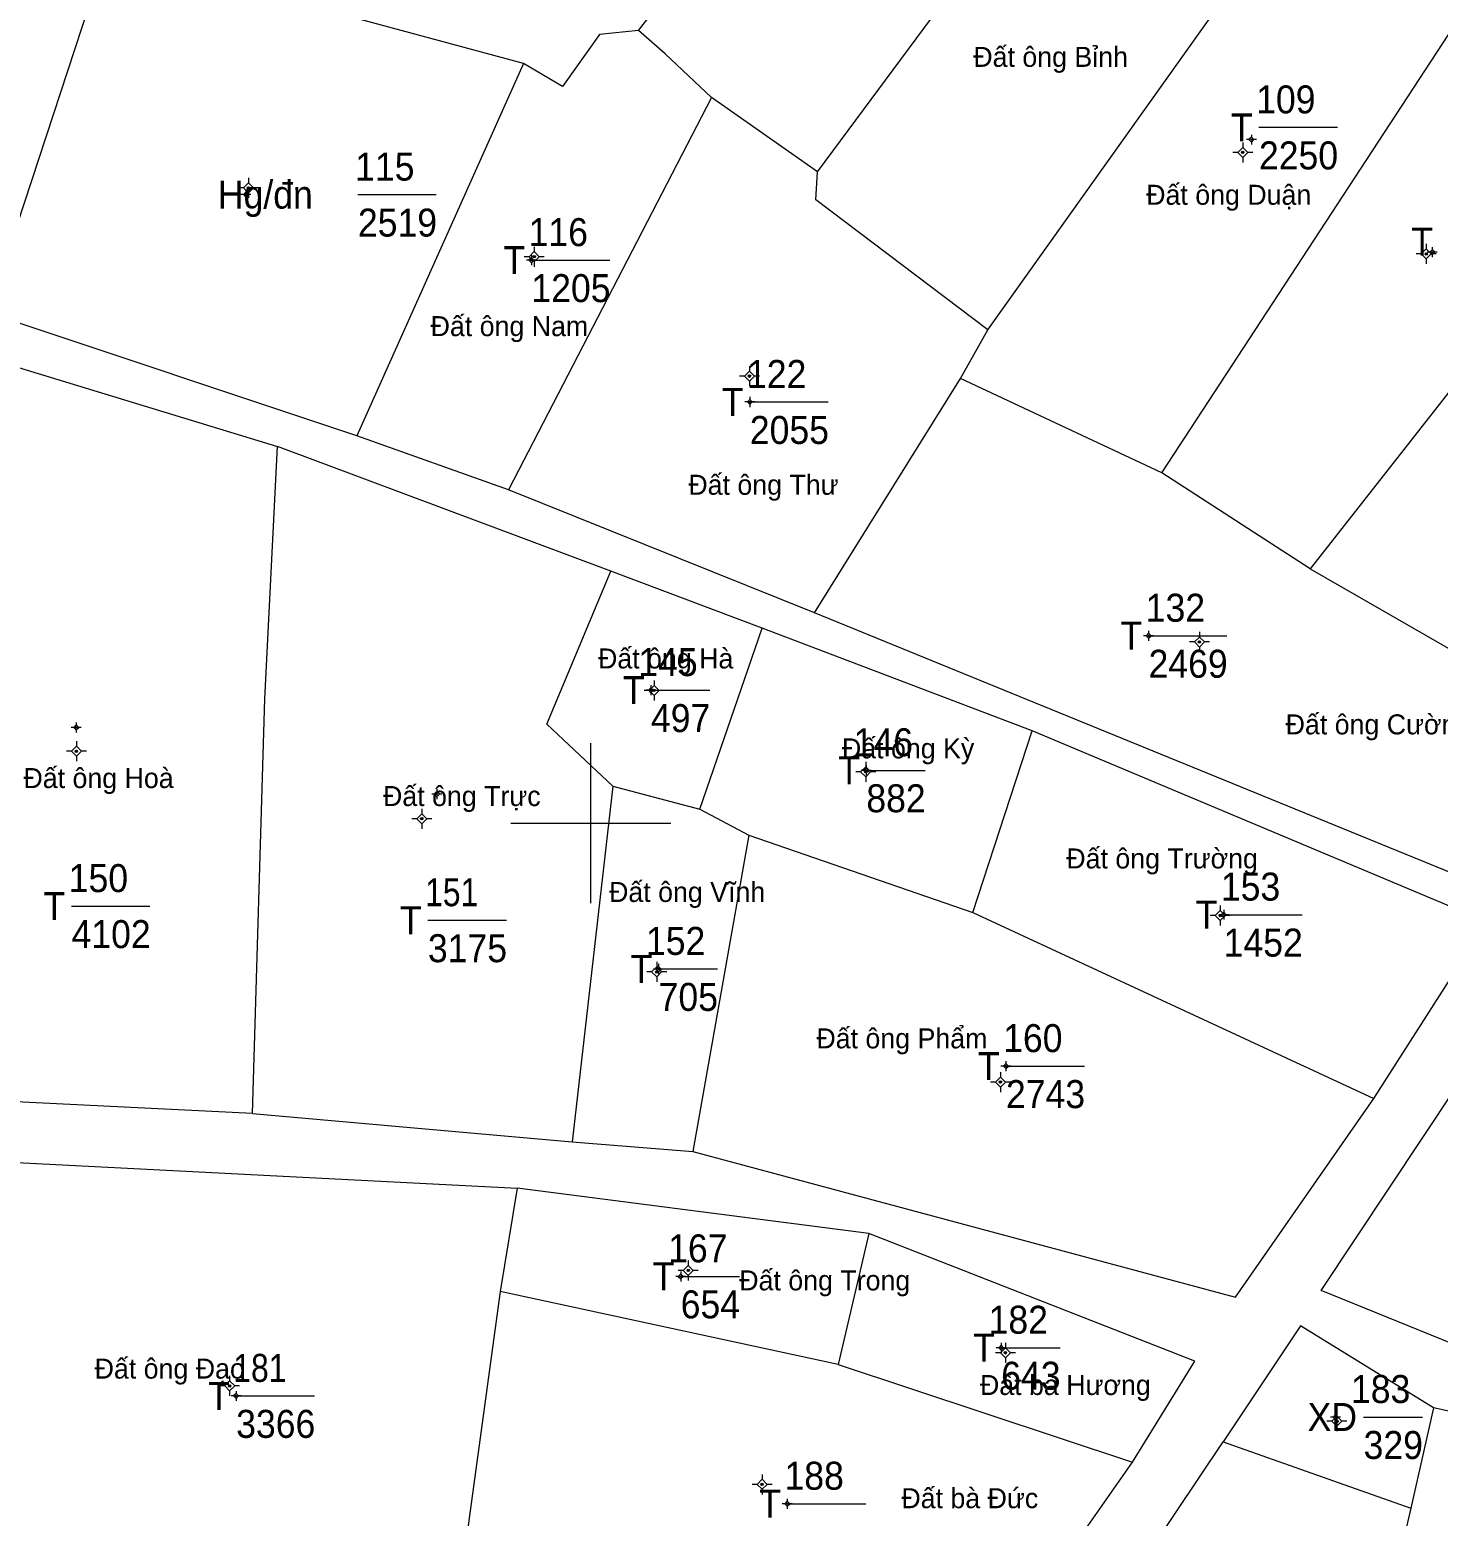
# Model space of a CAD drawing. Header units: metres. Extents: x 398630 to 399770, y 48498 to 49842.
# Drawn here: x 399129.9 to 399305.9, y 49313.4 to 49499.2 of the extents above; entities that cross this region are included whole.
import ezdxf
from ezdxf.enums import TextEntityAlignment as Align

# ---------------------------------------------------------------- set-up
doc = ezdxf.new("R2010")
doc.units = ezdxf.units.M
doc.header["$LTSCALE"] = 1.4
for name, color, linetype, lineweight in [('11', 7, 'Continuous', 13), ('15', 7, 'Continuous', 13), ('22', 7, 'Continuous', 13), ('51', 7, 'Continuous', 13), ('63', 7, 'Continuous', 13)]:
    doc.layers.add(name, color=color, linetype=linetype, lineweight=lineweight)
doc.layers.add('2', color=7, linetype='Continuous')

msp = doc.modelspace()

# ---------------------------------------------------------------- hatches: boundary and pattern name
at = {"layer": '11'}
for points in [[(399281.629, 49483.849, 1), (399281.329, 49483.849, 1)], [(399281.629, 49483.849, 1), (399281.329, 49483.849, 1)], [(399157.369, 49479.402, 1), (399157.069, 49479.402, 1)], [(399157.369, 49479.402, 1), (399157.069, 49479.402, 1)], [(399193.09, 49470.81, 1), (399192.79, 49470.81, 1)], [(399193.09, 49470.81, 1), (399192.79, 49470.81, 1)], [(399304.565, 49471.156, 1), (399304.265, 49471.156, 1)], [(399304.565, 49471.156, 1), (399304.265, 49471.156, 1)], [(399219.986, 49455.879, 1), (399219.686, 49455.879, 1)], [(399219.986, 49455.879, 1), (399219.686, 49455.879, 1)], [(399276.217, 49422.649, 1), (399275.917, 49422.649, 1)], [(399276.217, 49422.649, 1), (399275.917, 49422.649, 1)], [(399208.058, 49416.6, 1), (399207.758, 49416.6, 1)], [(399208.058, 49416.6, 1), (399207.758, 49416.6, 1)], [(399135.865, 49408.984, 1), (399135.565, 49408.984, 1)], [(399135.865, 49408.984, 1), (399135.565, 49408.984, 1)], [(399234.505, 49406.431, 1), (399234.205, 49406.431, 1)], [(399234.505, 49406.431, 1), (399234.205, 49406.431, 1)], [(399179.036, 49400.558, 1), (399178.736, 49400.558, 1)], [(399179.036, 49400.558, 1), (399178.736, 49400.558, 1)], [(399278.828, 49388.442, 1), (399278.528, 49388.442, 1)], [(399278.828, 49388.442, 1), (399278.528, 49388.442, 1)], [(399208.388, 49381.414, 1), (399208.088, 49381.414, 1)], [(399208.388, 49381.414, 1), (399208.088, 49381.414, 1)], [(399251.356, 49367.636, 1), (399251.056, 49367.636, 1)], [(399251.356, 49367.636, 1), (399251.056, 49367.636, 1)], [(399212.335, 49344.09, 1), (399212.035, 49344.09, 1)], [(399212.335, 49344.09, 1), (399212.035, 49344.09, 1)], [(399251.973, 49333.793, 1), (399251.673, 49333.793, 1)], [(399251.973, 49333.793, 1), (399251.673, 49333.793, 1)], [(399155.024, 49329.654, 1), (399154.724, 49329.654, 1)], [(399155.024, 49329.654, 1), (399154.724, 49329.654, 1)], [(399293.395, 49325.244, 1), (399293.095, 49325.244, 1)], [(399293.395, 49325.244, 1), (399293.095, 49325.244, 1)], [(399221.557, 49317.351, 1), (399221.257, 49317.351, 1)], [(399221.557, 49317.351, 1), (399221.257, 49317.351, 1)]]:
    msp.add_hatch(color=256, dxfattribs=at).paths.add_polyline_path(points)
at = {"layer": '51'}
for points in [[(399282.645, 49485.44, 1), (399282.495, 49485.44, 1)], [(399282.645, 49485.44, 1), (399282.495, 49485.44, 1)], [(399282.645, 49485.44, 1), (399282.495, 49485.44, 1)], [(399282.645, 49485.44, 1), (399282.495, 49485.44, 1)], [(399156.965, 49478.57, 1), (399156.815, 49478.57, 1)], [(399156.965, 49478.57, 1), (399156.815, 49478.57, 1)], [(399156.965, 49478.57, 1), (399156.815, 49478.57, 1)], [(399156.965, 49478.57, 1), (399156.815, 49478.57, 1)], [(399305.245, 49471.36, 1), (399305.095, 49471.36, 1)], [(399305.245, 49471.36, 1), (399305.095, 49471.36, 1)], [(399305.245, 49471.36, 1), (399305.095, 49471.36, 1)], [(399305.245, 49471.36, 1), (399305.095, 49471.36, 1)], [(399192.655, 49470.37, 1), (399192.505, 49470.37, 1)], [(399192.655, 49470.37, 1), (399192.505, 49470.37, 1)], [(399192.655, 49470.37, 1), (399192.505, 49470.37, 1)], [(399192.655, 49470.37, 1), (399192.505, 49470.37, 1)], [(399219.955, 49452.65, 1), (399219.805, 49452.65, 1)], [(399219.955, 49452.65, 1), (399219.805, 49452.65, 1)], [(399219.955, 49452.65, 1), (399219.805, 49452.65, 1)], [(399219.955, 49452.65, 1), (399219.805, 49452.65, 1)], [(399269.785, 49423.42, 1), (399269.635, 49423.42, 1)], [(399269.785, 49423.42, 1), (399269.635, 49423.42, 1)], [(399269.785, 49423.42, 1), (399269.635, 49423.42, 1)], [(399269.785, 49423.42, 1), (399269.635, 49423.42, 1)], [(399207.585, 49416.62, 1), (399207.435, 49416.62, 1)], [(399207.585, 49416.62, 1), (399207.435, 49416.62, 1)], [(399207.585, 49416.62, 1), (399207.435, 49416.62, 1)], [(399207.585, 49416.62, 1), (399207.435, 49416.62, 1)], [(399135.775, 49411.97, 1), (399135.625, 49411.97, 1)], [(399135.775, 49411.97, 1), (399135.625, 49411.97, 1)], [(399135.775, 49411.97, 1), (399135.625, 49411.97, 1)], [(399135.775, 49411.97, 1), (399135.625, 49411.97, 1)], [(399234.505, 49406.6, 1), (399234.355, 49406.6, 1)], [(399234.505, 49406.6, 1), (399234.355, 49406.6, 1)], [(399234.505, 49406.6, 1), (399234.355, 49406.6, 1)], [(399234.505, 49406.6, 1), (399234.355, 49406.6, 1)], [(399180.845, 49403.62, 1), (399180.695, 49403.62, 1)], [(399180.845, 49403.62, 1), (399180.695, 49403.62, 1)], [(399180.845, 49403.62, 1), (399180.695, 49403.62, 1)], [(399180.845, 49403.62, 1), (399180.695, 49403.62, 1)], [(399279.175, 49388.56, 1), (399279.025, 49388.56, 1)], [(399279.175, 49388.56, 1), (399279.025, 49388.56, 1)], [(399279.175, 49388.56, 1), (399279.025, 49388.56, 1)], [(399279.175, 49388.56, 1), (399279.025, 49388.56, 1)], [(399208.555, 49381.77, 1), (399208.405, 49381.77, 1)], [(399208.555, 49381.77, 1), (399208.405, 49381.77, 1)], [(399208.555, 49381.77, 1), (399208.405, 49381.77, 1)], [(399208.555, 49381.77, 1), (399208.405, 49381.77, 1)], [(399251.965, 49369.63, 1), (399251.815, 49369.63, 1)], [(399251.965, 49369.63, 1), (399251.815, 49369.63, 1)], [(399251.965, 49369.63, 1), (399251.815, 49369.63, 1)], [(399251.965, 49369.63, 1), (399251.815, 49369.63, 1)], [(399211.315, 49343.34, 1), (399211.165, 49343.34, 1)], [(399211.315, 49343.34, 1), (399211.165, 49343.34, 1)], [(399211.315, 49343.34, 1), (399211.165, 49343.34, 1)], [(399211.315, 49343.34, 1), (399211.165, 49343.34, 1)], [(399251.365, 49334.42, 1), (399251.215, 49334.42, 1)], [(399251.365, 49334.42, 1), (399251.215, 49334.42, 1)], [(399251.365, 49334.42, 1), (399251.215, 49334.42, 1)], [(399251.365, 49334.42, 1), (399251.215, 49334.42, 1)], [(399155.745, 49328.4, 1), (399155.595, 49328.4, 1)], [(399155.745, 49328.4, 1), (399155.595, 49328.4, 1)], [(399155.745, 49328.4, 1), (399155.595, 49328.4, 1)], [(399155.745, 49328.4, 1), (399155.595, 49328.4, 1)], [(399293.155, 49325.76, 1), (399293.005, 49325.76, 1)], [(399293.155, 49325.76, 1), (399293.005, 49325.76, 1)], [(399293.155, 49325.76, 1), (399293.005, 49325.76, 1)], [(399293.155, 49325.76, 1), (399293.005, 49325.76, 1)], [(399224.625, 49314.93, 1), (399224.475, 49314.93, 1)], [(399224.625, 49314.93, 1), (399224.475, 49314.93, 1)], [(399224.625, 49314.93, 1), (399224.475, 49314.93, 1)], [(399224.625, 49314.93, 1), (399224.475, 49314.93, 1)]]:
    msp.add_hatch(color=256, dxfattribs=at).paths.add_polyline_path(points)

# ---------------------------------------------------------------- linework, layer by layer
at = {"layer": '11'}
for p, q in [((399280.85, 49483.85), (399280.23, 49483.85)), ((399280.85, 49483.85), (399280.23, 49483.85)), ((399281.48, 49485.1), (399281.48, 49484.47)), ((399281.48, 49485.1), (399281.48, 49484.47)), ((399282.73, 49483.85), (399282.1, 49483.85)), ((399282.73, 49483.85), (399282.1, 49483.85)), ((399281.48, 49483.22), (399281.48, 49482.6)), ((399281.48, 49483.22), (399281.48, 49482.6)), ((399157.22, 49480.65), (399157.22, 49480.03)), ((399157.22, 49480.65), (399157.22, 49480.03)), ((399156.59, 49479.4), (399155.97, 49479.4)), ((399156.59, 49479.4), (399155.97, 49479.4)), ((399157.22, 49478.78), (399157.22, 49478.15)), ((399157.22, 49478.78), (399157.22, 49478.15)), ((399158.47, 49479.4), (399157.84, 49479.4)), ((399158.47, 49479.4), (399157.84, 49479.4)), ((399192.32, 49470.81), (399191.69, 49470.81)), ((399192.32, 49470.81), (399191.69, 49470.81)), ((399192.94, 49472.06), (399192.94, 49471.44)), ((399192.94, 49472.06), (399192.94, 49471.44)), ((399194.19, 49470.81), (399193.57, 49470.81)), ((399194.19, 49470.81), (399193.57, 49470.81)), ((399303.79, 49471.16), (399303.17, 49471.16)), ((399303.79, 49471.16), (399303.17, 49471.16)), ((399304.42, 49472.41), (399304.42, 49471.78)), ((399304.42, 49472.41), (399304.42, 49471.78)), ((399305.67, 49471.16), (399305.04, 49471.16)), ((399305.67, 49471.16), (399305.04, 49471.16)), ((399192.94, 49470.19), (399192.94, 49469.56)), ((399192.94, 49470.19), (399192.94, 49469.56)), ((399304.42, 49470.53), (399304.42, 49469.91)), ((399304.42, 49470.53), (399304.42, 49469.91)), ((399219.21, 49455.88), (399218.59, 49455.88)), ((399219.21, 49455.88), (399218.59, 49455.88)), ((399219.84, 49457.13), (399219.84, 49456.5)), ((399219.84, 49457.13), (399219.84, 49456.5)), ((399221.09, 49455.88), (399220.46, 49455.88)), ((399221.09, 49455.88), (399220.46, 49455.88)), ((399219.84, 49455.25), (399219.84, 49454.63)), ((399219.84, 49455.25), (399219.84, 49454.63)), ((399275.44, 49422.65), (399274.82, 49422.65)), ((399275.44, 49422.65), (399274.82, 49422.65)), ((399276.07, 49423.9), (399276.07, 49423.27)), ((399276.07, 49423.9), (399276.07, 49423.27)), ((399277.32, 49422.65), (399276.69, 49422.65)), ((399277.32, 49422.65), (399276.69, 49422.65)), ((399276.07, 49422.02), (399276.07, 49421.4)), ((399276.07, 49422.02), (399276.07, 49421.4)), ((399207.91, 49417.85), (399207.91, 49417.22)), ((399207.91, 49417.85), (399207.91, 49417.22)), ((399207.28, 49416.6), (399206.66, 49416.6)), ((399207.28, 49416.6), (399206.66, 49416.6)), ((399207.91, 49415.97), (399207.91, 49415.35)), ((399207.91, 49415.97), (399207.91, 49415.35)), ((399209.16, 49416.6), (399208.53, 49416.6)), ((399209.16, 49416.6), (399208.53, 49416.6)), ((399135.72, 49410.23), (399135.72, 49409.61)), ((399135.72, 49410.23), (399135.72, 49409.61)), ((399135.09, 49408.98), (399134.47, 49408.98)), ((399135.09, 49408.98), (399134.47, 49408.98)), ((399135.72, 49408.36), (399135.72, 49407.73)), ((399135.72, 49408.36), (399135.72, 49407.73)), ((399136.97, 49408.98), (399136.34, 49408.98)), ((399136.97, 49408.98), (399136.34, 49408.98)), ((399234.36, 49407.68), (399234.36, 49407.06)), ((399234.36, 49407.68), (399234.36, 49407.06)), ((399233.73, 49406.43), (399233.11, 49406.43)), ((399233.73, 49406.43), (399233.11, 49406.43)), ((399234.36, 49405.81), (399234.36, 49405.18)), ((399234.36, 49405.81), (399234.36, 49405.18)), ((399235.61, 49406.43), (399234.98, 49406.43)), ((399235.61, 49406.43), (399234.98, 49406.43)), ((399178.26, 49400.56), (399177.64, 49400.56)), ((399178.26, 49400.56), (399177.64, 49400.56)), ((399178.89, 49401.81), (399178.89, 49401.18)), ((399178.89, 49401.81), (399178.89, 49401.18)), ((399180.14, 49400.56), (399179.51, 49400.56)), ((399180.14, 49400.56), (399179.51, 49400.56)), ((399178.89, 49399.93), (399178.89, 49399.31)), ((399178.89, 49399.93), (399178.89, 49399.31)), ((399278.68, 49389.69), (399278.68, 49389.07)), ((399278.68, 49389.69), (399278.68, 49389.07)), ((399278.05, 49388.44), (399277.43, 49388.44)), ((399278.05, 49388.44), (399277.43, 49388.44)), ((399278.68, 49387.82), (399278.68, 49387.19)), ((399278.68, 49387.82), (399278.68, 49387.19)), ((399279.93, 49388.44), (399279.3, 49388.44)), ((399279.93, 49388.44), (399279.3, 49388.44)), ((399207.61, 49381.41), (399206.99, 49381.41)), ((399207.61, 49381.41), (399206.99, 49381.41)), ((399208.24, 49382.66), (399208.24, 49382.04)), ((399208.24, 49382.66), (399208.24, 49382.04)), ((399209.49, 49381.41), (399208.86, 49381.41)), ((399209.49, 49381.41), (399208.86, 49381.41)), ((399208.24, 49380.79), (399208.24, 49380.16)), ((399208.24, 49380.79), (399208.24, 49380.16)), ((399251.21, 49368.89), (399251.21, 49368.26)), ((399251.21, 49368.89), (399251.21, 49368.26)), ((399250.58, 49367.64), (399249.96, 49367.64)), ((399250.58, 49367.64), (399249.96, 49367.64)), ((399251.21, 49367.01), (399251.21, 49366.39)), ((399251.21, 49367.01), (399251.21, 49366.39)), ((399252.46, 49367.64), (399251.83, 49367.64)), ((399252.46, 49367.64), (399251.83, 49367.64)), ((399212.18, 49345.34), (399212.18, 49344.71)), ((399212.18, 49345.34), (399212.18, 49344.71)), ((399211.56, 49344.09), (399210.93, 49344.09)), ((399211.56, 49344.09), (399210.93, 49344.09)), ((399212.18, 49343.46), (399212.18, 49342.84)), ((399212.18, 49343.46), (399212.18, 49342.84)), ((399213.43, 49344.09), (399212.81, 49344.09)), ((399213.43, 49344.09), (399212.81, 49344.09)), ((399251.82, 49335.04), (399251.82, 49334.42)), ((399251.82, 49335.04), (399251.82, 49334.42)), ((399251.2, 49333.79), (399250.57, 49333.79)), ((399251.2, 49333.79), (399250.57, 49333.79)), ((399251.82, 49333.17), (399251.82, 49332.54)), ((399251.82, 49333.17), (399251.82, 49332.54)), ((399253.07, 49333.79), (399252.45, 49333.79)), ((399253.07, 49333.79), (399252.45, 49333.79)), ((399154.25, 49329.65), (399153.62, 49329.65)), ((399154.25, 49329.65), (399153.62, 49329.65)), ((399154.87, 49330.9), (399154.87, 49330.28)), ((399154.87, 49330.9), (399154.87, 49330.28)), ((399156.12, 49329.65), (399155.5, 49329.65)), ((399156.12, 49329.65), (399155.5, 49329.65)), ((399154.87, 49329.03), (399154.87, 49328.4)), ((399154.87, 49329.03), (399154.87, 49328.4)), ((399293.25, 49326.49), (399293.25, 49325.87)), ((399293.25, 49326.49), (399293.25, 49325.87)), ((399292.62, 49325.24), (399292, 49325.24)), ((399292.62, 49325.24), (399292, 49325.24)), ((399293.25, 49324.62), (399293.25, 49323.99)), ((399293.25, 49324.62), (399293.25, 49323.99)), ((399294.5, 49325.24), (399293.87, 49325.24)), ((399294.5, 49325.24), (399293.87, 49325.24)), ((399221.41, 49318.6), (399221.41, 49317.98)), ((399221.41, 49318.6), (399221.41, 49317.98)), ((399220.78, 49317.35), (399220.16, 49317.35)), ((399220.78, 49317.35), (399220.16, 49317.35)), ((399221.41, 49316.73), (399221.41, 49316.1)), ((399221.41, 49316.73), (399221.41, 49316.1)), ((399222.66, 49317.35), (399222.03, 49317.35)), ((399222.66, 49317.35), (399222.03, 49317.35))]:
    msp.add_line(p, q, dxfattribs=at)
for points in [[(399281.48, 49484.47), (399280.85, 49483.85), (399281.48, 49483.22), (399282.1, 49483.85)], [(399281.48, 49484.47), (399280.85, 49483.85), (399281.48, 49483.22), (399282.1, 49483.85)], [(399157.22, 49480.03), (399156.59, 49479.4), (399157.22, 49478.78), (399157.84, 49479.4)], [(399157.22, 49480.03), (399156.59, 49479.4), (399157.22, 49478.78), (399157.84, 49479.4)], [(399192.94, 49471.44), (399192.32, 49470.81), (399192.94, 49470.19), (399193.57, 49470.81)], [(399192.94, 49471.44), (399192.32, 49470.81), (399192.94, 49470.19), (399193.57, 49470.81)], [(399304.42, 49471.78), (399303.79, 49471.16), (399304.42, 49470.53), (399305.04, 49471.16)], [(399304.42, 49471.78), (399303.79, 49471.16), (399304.42, 49470.53), (399305.04, 49471.16)], [(399219.84, 49456.5), (399219.21, 49455.88), (399219.84, 49455.25), (399220.46, 49455.88)], [(399219.84, 49456.5), (399219.21, 49455.88), (399219.84, 49455.25), (399220.46, 49455.88)], [(399276.07, 49423.27), (399275.44, 49422.65), (399276.07, 49422.02), (399276.69, 49422.65)], [(399276.07, 49423.27), (399275.44, 49422.65), (399276.07, 49422.02), (399276.69, 49422.65)], [(399207.91, 49417.22), (399207.28, 49416.6), (399207.91, 49415.97), (399208.53, 49416.6)], [(399207.91, 49417.22), (399207.28, 49416.6), (399207.91, 49415.97), (399208.53, 49416.6)], [(399135.72, 49409.61), (399135.09, 49408.98), (399135.72, 49408.36), (399136.34, 49408.98)], [(399135.72, 49409.61), (399135.09, 49408.98), (399135.72, 49408.36), (399136.34, 49408.98)], [(399234.36, 49407.06), (399233.73, 49406.43), (399234.36, 49405.81), (399234.98, 49406.43)], [(399234.36, 49407.06), (399233.73, 49406.43), (399234.36, 49405.81), (399234.98, 49406.43)], [(399178.89, 49401.18), (399178.26, 49400.56), (399178.89, 49399.93), (399179.51, 49400.56)], [(399178.89, 49401.18), (399178.26, 49400.56), (399178.89, 49399.93), (399179.51, 49400.56)], [(399278.68, 49389.07), (399278.05, 49388.44), (399278.68, 49387.82), (399279.3, 49388.44)], [(399278.68, 49389.07), (399278.05, 49388.44), (399278.68, 49387.82), (399279.3, 49388.44)], [(399208.24, 49382.04), (399207.61, 49381.41), (399208.24, 49380.79), (399208.86, 49381.41)], [(399208.24, 49382.04), (399207.61, 49381.41), (399208.24, 49380.79), (399208.86, 49381.41)], [(399251.21, 49368.26), (399250.58, 49367.64), (399251.21, 49367.01), (399251.83, 49367.64)], [(399251.21, 49368.26), (399250.58, 49367.64), (399251.21, 49367.01), (399251.83, 49367.64)], [(399212.18, 49344.71), (399211.56, 49344.09), (399212.18, 49343.46), (399212.81, 49344.09)], [(399212.18, 49344.71), (399211.56, 49344.09), (399212.18, 49343.46), (399212.81, 49344.09)], [(399251.82, 49334.42), (399251.2, 49333.79), (399251.82, 49333.17), (399252.45, 49333.79)], [(399251.82, 49334.42), (399251.2, 49333.79), (399251.82, 49333.17), (399252.45, 49333.79)], [(399154.87, 49330.28), (399154.25, 49329.65), (399154.87, 49329.03), (399155.5, 49329.65)], [(399154.87, 49330.28), (399154.25, 49329.65), (399154.87, 49329.03), (399155.5, 49329.65)], [(399293.25, 49325.87), (399292.62, 49325.24), (399293.25, 49324.62), (399293.87, 49325.24)], [(399293.25, 49325.87), (399292.62, 49325.24), (399293.25, 49324.62), (399293.87, 49325.24)], [(399221.41, 49317.98), (399220.78, 49317.35), (399221.41, 49316.73), (399222.03, 49317.35)], [(399221.41, 49317.98), (399220.78, 49317.35), (399221.41, 49316.73), (399222.03, 49317.35)]]:
    msp.add_lwpolyline(points, close=True, dxfattribs=at)
for centre in [(399281.479, 49483.849), (399281.479, 49483.849), (399157.219, 49479.402), (399157.219, 49479.402), (399192.94, 49470.81), (399192.94, 49470.81), (399304.415, 49471.156), (399304.415, 49471.156), (399219.836, 49455.879), (399219.836, 49455.879), (399276.067, 49422.649), (399276.067, 49422.649), (399207.908, 49416.6), (399207.908, 49416.6), (399135.715, 49408.984), (399135.715, 49408.984), (399234.355, 49406.431), (399234.355, 49406.431), (399178.886, 49400.558), (399178.886, 49400.558), (399278.678, 49388.442), (399278.678, 49388.442), (399208.238, 49381.414), (399208.238, 49381.414), (399251.206, 49367.636), (399251.206, 49367.636), (399212.185, 49344.09), (399212.185, 49344.09), (399251.823, 49333.793), (399251.823, 49333.793), (399154.874, 49329.654), (399154.874, 49329.654), (399293.245, 49325.244), (399293.245, 49325.244), (399221.407, 49317.351), (399221.407, 49317.351)]:
    msp.add_circle(centre, 0.15, dxfattribs=at)
at = {"layer": '15'}
for p, q in [((399283.51, 49486.98), (399293.31, 49486.98)), ((399170.9, 49478.58), (399180.7, 49478.58)), ((399192.58, 49470.38), (399202.38, 49470.38)), ((399219.88, 49452.65), (399229.68, 49452.65)), ((399269.71, 49423.43), (399279.51, 49423.43)), ((399207.52, 49416.63), (399214.87, 49416.63)), ((399234.44, 49406.6), (399241.78, 49406.6)), ((399135.11, 49389.63), (399144.91, 49389.63)), ((399179.65, 49387.87), (399189.45, 49387.87)), ((399279.1, 49388.56), (399288.9, 49388.56)), ((399208.48, 49381.78), (399215.83, 49381.78)), ((399251.89, 49369.64), (399261.69, 49369.64)), ((399211.24, 49343.35), (399218.59, 49343.35)), ((399251.3, 49334.42), (399258.65, 49334.42)), ((399155.68, 49328.4), (399165.48, 49328.4)), ((399296.59, 49325.76), (399303.94, 49325.76)), ((399224.56, 49314.93), (399234.36, 49314.93))]:
    msp.add_line(p, q, dxfattribs=at)
at = {"layer": '22'}
for p, q in [((399205.96, 49499.08), (399254.63, 49562.28)), ((399228.34, 49481.41), (399275.31, 49544.78)), ((399191.6, 49494.94), (399170.76, 49448.43)), ((399215.08, 49490.72), (399189.74, 49441.68)), ((399228.34, 49481.41), (399215.08, 49490.72)), ((399227.98, 49426.3), (399246.19, 49455.6)), ((399289.92, 49431.79), (399327.2, 49410.3)), ((399202.76, 49404.62), (399197.69, 49360.18)), ((399247.75, 49388.85), (399297.88, 49365.57)), ((399157.73, 49363.7), (399197.69, 49360.18)), ((399197.69, 49360.18), (399212.76, 49358.94)), ((399124.72, 49357.75), (399190.81, 49354.37)), ((399234.75, 49348.72), (399190.81, 49354.37)), ((399230.94, 49332.33), (399188.67, 49341.44)), ((399305.33, 49326.93), (399302.49, 49314.37)), ((399243.76, 49270.16), (399279.03, 49322.66)), ((399251.23, 49296.58), (399267.69, 49320.13))]:
    msp.add_line(p, q, dxfattribs=at)
for points in [[(399271.36, 49443.79), (399246.19, 49455.6), (399249.62, 49461.66), (399296.18, 49527.1)], [(399191.6, 49494.94), (399171.06, 49500.48), (399151.92, 49508.72), (399131.54, 49516.49)], [(399049.71, 49484.62), (399078.85, 49477.82), (399097.5, 49511.2), (399137.32, 49502.23), (399124.66, 49463.81)], [(399337.35, 49492.25), (399289.92, 49431.79), (399271.36, 49443.79), (399315.27, 49510.94)], [(399205.96, 49499.08), (399201.1, 49498.57), (399196.48, 49492.08), (399191.6, 49494.94)], [(399215.08, 49490.72), (399209.31, 49496.17), (399205.96, 49499.08)], [(399249.62, 49461.66), (399228.14, 49477.92), (399228.34, 49481.41)], [(399227.98, 49426.3), (399189.74, 49441.68), (399170.76, 49448.43), (399124.66, 49463.81), (399078.85, 49477.82)], [(399157.73, 49363.7), (399111.22, 49366.02), (399112.21, 49411.61), (399117.67, 49460.25), (399160.84, 49447.07)], [(399157.73, 49363.7), (399159.26, 49415.56), (399160.84, 49447.07)], [(399255.18, 49411.56), (399221.41, 49424.36), (399202.52, 49431.49), (399160.84, 49447.07)], [(399202.76, 49404.62), (399194.49, 49412.37), (399202.52, 49431.49)], [(399327.2, 49410.3), (399313.75, 49391.26), (399227.98, 49426.3)], [(399202.76, 49404.62), (399213.65, 49401.77), (399221.41, 49424.36)], [(399219.77, 49398.51), (399247.75, 49388.85), (399255.18, 49411.56)], [(399297.88, 49365.57), (399311.99, 49387.66), (399255.18, 49411.56)], [(399213.65, 49401.77), (399219.77, 49398.51), (399212.76, 49358.94)], [(399315.92, 49331.6), (399291.28, 49341.57), (399325.1, 49392.52)], [(399212.76, 49358.94), (399280.59, 49340.76), (399297.88, 49365.57)], [(399190.81, 49354.37), (399188.67, 49341.44), (399183.77, 49305.5)], [(399234.75, 49348.72), (399230.94, 49332.33), (399267.69, 49320.13)], [(399267.69, 49320.13), (399275.49, 49332.73), (399234.75, 49348.72)], [(399305.33, 49326.93), (399288.72, 49337.16), (399279.03, 49322.66)], [(399365, 49314.44), (399333.2, 49320.77), (399305.33, 49326.93)], [(399279.03, 49322.66), (399302.49, 49314.37), (399292.31, 49270.8)]]:
    msp.add_lwpolyline(points, dxfattribs=at)
at = {"layer": '51'}
for p, q in [((399282.26, 49485.44), (399281.94, 49485.44)), ((399282.26, 49485.44), (399281.94, 49485.44)), ((399282.26, 49485.44), (399281.94, 49485.44)), ((399282.26, 49485.44), (399281.94, 49485.44)), ((399282.57, 49486.06), (399282.57, 49485.75)), ((399282.57, 49486.06), (399282.57, 49485.75)), ((399282.57, 49486.06), (399282.57, 49485.75)), ((399282.57, 49486.06), (399282.57, 49485.75)), ((399283.2, 49485.44), (399282.88, 49485.44)), ((399283.2, 49485.44), (399282.88, 49485.44)), ((399283.2, 49485.44), (399282.88, 49485.44)), ((399283.2, 49485.44), (399282.88, 49485.44)), ((399282.57, 49485.13), (399282.57, 49484.82)), ((399282.57, 49485.13), (399282.57, 49484.82)), ((399282.57, 49485.13), (399282.57, 49484.82)), ((399282.57, 49485.13), (399282.57, 49484.82)), ((399156.58, 49478.57), (399156.26, 49478.57)), ((399156.58, 49478.57), (399156.26, 49478.57)), ((399156.58, 49478.57), (399156.26, 49478.57)), ((399156.58, 49478.57), (399156.26, 49478.57)), ((399156.89, 49479.2), (399156.89, 49478.88)), ((399156.89, 49479.2), (399156.89, 49478.88)), ((399156.89, 49479.2), (399156.89, 49478.88)), ((399156.89, 49479.2), (399156.89, 49478.88)), ((399156.89, 49478.26), (399156.89, 49477.94)), ((399156.89, 49478.26), (399156.89, 49477.94)), ((399156.89, 49478.26), (399156.89, 49477.94)), ((399156.89, 49478.26), (399156.89, 49477.94)), ((399157.52, 49478.57), (399157.2, 49478.57)), ((399157.52, 49478.57), (399157.2, 49478.57)), ((399157.52, 49478.57), (399157.2, 49478.57)), ((399157.52, 49478.57), (399157.2, 49478.57)), ((399192.58, 49471), (399192.58, 49470.68)), ((399192.58, 49471), (399192.58, 49470.68)), ((399192.58, 49471), (399192.58, 49470.68)), ((399192.58, 49471), (399192.58, 49470.68)), ((399304.86, 49471.36), (399304.54, 49471.36)), ((399304.86, 49471.36), (399304.54, 49471.36)), ((399304.86, 49471.36), (399304.54, 49471.36)), ((399304.86, 49471.36), (399304.54, 49471.36)), ((399305.17, 49471.98), (399305.17, 49471.67)), ((399305.17, 49471.98), (399305.17, 49471.67)), ((399305.17, 49471.98), (399305.17, 49471.67)), ((399305.17, 49471.98), (399305.17, 49471.67)), ((399305.17, 49471.05), (399305.17, 49470.74)), ((399305.17, 49471.05), (399305.17, 49470.74)), ((399305.17, 49471.05), (399305.17, 49470.74)), ((399305.17, 49471.05), (399305.17, 49470.74)), ((399305.8, 49471.36), (399305.48, 49471.36)), ((399305.8, 49471.36), (399305.48, 49471.36)), ((399305.8, 49471.36), (399305.48, 49471.36)), ((399305.8, 49471.36), (399305.48, 49471.36)), ((399192.27, 49470.37), (399191.96, 49470.37)), ((399192.27, 49470.37), (399191.96, 49470.37)), ((399192.27, 49470.37), (399191.96, 49470.37)), ((399192.27, 49470.37), (399191.96, 49470.37)), ((399192.58, 49470.06), (399192.58, 49469.74)), ((399192.58, 49470.06), (399192.58, 49469.74)), ((399192.58, 49470.06), (399192.58, 49469.74)), ((399192.58, 49470.06), (399192.58, 49469.74)), ((399193.2, 49470.37), (399192.89, 49470.37)), ((399193.2, 49470.37), (399192.89, 49470.37)), ((399193.2, 49470.37), (399192.89, 49470.37)), ((399193.2, 49470.37), (399192.89, 49470.37)), ((399219.57, 49452.65), (399219.26, 49452.65)), ((399219.57, 49452.65), (399219.26, 49452.65)), ((399219.57, 49452.65), (399219.26, 49452.65)), ((399219.57, 49452.65), (399219.26, 49452.65)), ((399219.88, 49453.28), (399219.88, 49452.96)), ((399219.88, 49453.28), (399219.88, 49452.96)), ((399219.88, 49453.28), (399219.88, 49452.96)), ((399219.88, 49453.28), (399219.88, 49452.96)), ((399219.88, 49452.34), (399219.88, 49452.02)), ((399219.88, 49452.34), (399219.88, 49452.02)), ((399219.88, 49452.34), (399219.88, 49452.02)), ((399219.88, 49452.34), (399219.88, 49452.02)), ((399220.5, 49452.65), (399220.19, 49452.65)), ((399220.5, 49452.65), (399220.19, 49452.65)), ((399220.5, 49452.65), (399220.19, 49452.65)), ((399220.5, 49452.65), (399220.19, 49452.65)), ((399269.4, 49423.42), (399269.08, 49423.42)), ((399269.4, 49423.42), (399269.08, 49423.42)), ((399269.4, 49423.42), (399269.08, 49423.42)), ((399269.4, 49423.42), (399269.08, 49423.42)), ((399269.71, 49424.04), (399269.71, 49423.73)), ((399269.71, 49424.04), (399269.71, 49423.73)), ((399269.71, 49424.04), (399269.71, 49423.73)), ((399269.71, 49424.04), (399269.71, 49423.73)), ((399269.71, 49423.11), (399269.71, 49422.8)), ((399269.71, 49423.11), (399269.71, 49422.8)), ((399269.71, 49423.11), (399269.71, 49422.8)), ((399269.71, 49423.11), (399269.71, 49422.8)), ((399270.34, 49423.42), (399270.02, 49423.42)), ((399270.34, 49423.42), (399270.02, 49423.42)), ((399270.34, 49423.42), (399270.02, 49423.42)), ((399270.34, 49423.42), (399270.02, 49423.42)), ((399207.51, 49417.24), (399207.51, 49416.93)), ((399207.51, 49417.24), (399207.51, 49416.93)), ((399207.51, 49417.24), (399207.51, 49416.93)), ((399207.51, 49417.24), (399207.51, 49416.93)), ((399207.2, 49416.62), (399206.88, 49416.62)), ((399207.2, 49416.62), (399206.88, 49416.62)), ((399207.2, 49416.62), (399206.88, 49416.62)), ((399207.2, 49416.62), (399206.88, 49416.62)), ((399207.51, 49416.31), (399207.51, 49416)), ((399207.51, 49416.31), (399207.51, 49416)), ((399207.51, 49416.31), (399207.51, 49416)), ((399207.51, 49416.31), (399207.51, 49416)), ((399208.14, 49416.62), (399207.82, 49416.62)), ((399208.14, 49416.62), (399207.82, 49416.62)), ((399208.14, 49416.62), (399207.82, 49416.62)), ((399208.14, 49416.62), (399207.82, 49416.62)), ((399135.39, 49411.97), (399135.08, 49411.97)), ((399135.39, 49411.97), (399135.08, 49411.97)), ((399135.39, 49411.97), (399135.08, 49411.97)), ((399135.39, 49411.97), (399135.08, 49411.97)), ((399135.7, 49412.6), (399135.7, 49412.28)), ((399135.7, 49412.6), (399135.7, 49412.28)), ((399135.7, 49412.6), (399135.7, 49412.28)), ((399135.7, 49412.6), (399135.7, 49412.28)), ((399135.7, 49411.66), (399135.7, 49411.34)), ((399135.7, 49411.66), (399135.7, 49411.34)), ((399135.7, 49411.66), (399135.7, 49411.34)), ((399135.7, 49411.66), (399135.7, 49411.34)), ((399136.32, 49411.97), (399136.01, 49411.97)), ((399136.32, 49411.97), (399136.01, 49411.97)), ((399136.32, 49411.97), (399136.01, 49411.97)), ((399136.32, 49411.97), (399136.01, 49411.97)), ((399234.12, 49406.6), (399233.8, 49406.6)), ((399234.12, 49406.6), (399233.8, 49406.6)), ((399234.12, 49406.6), (399233.8, 49406.6)), ((399234.12, 49406.6), (399233.8, 49406.6)), ((399234.43, 49407.22), (399234.43, 49406.91)), ((399234.43, 49407.22), (399234.43, 49406.91)), ((399234.43, 49407.22), (399234.43, 49406.91)), ((399234.43, 49407.22), (399234.43, 49406.91)), ((399234.43, 49406.29), (399234.43, 49405.98)), ((399234.43, 49406.29), (399234.43, 49405.98)), ((399234.43, 49406.29), (399234.43, 49405.98)), ((399234.43, 49406.29), (399234.43, 49405.98)), ((399235.06, 49406.6), (399234.74, 49406.6)), ((399235.06, 49406.6), (399234.74, 49406.6)), ((399235.06, 49406.6), (399234.74, 49406.6)), ((399235.06, 49406.6), (399234.74, 49406.6)), ((399180.77, 49404.24), (399180.77, 49403.93)), ((399180.77, 49404.24), (399180.77, 49403.93)), ((399180.77, 49404.24), (399180.77, 49403.93)), ((399180.77, 49404.24), (399180.77, 49403.93)), ((399180.46, 49403.62), (399180.14, 49403.62)), ((399180.46, 49403.62), (399180.14, 49403.62)), ((399180.46, 49403.62), (399180.14, 49403.62)), ((399180.46, 49403.62), (399180.14, 49403.62)), ((399180.77, 49403.31), (399180.77, 49403)), ((399180.77, 49403.31), (399180.77, 49403)), ((399180.77, 49403.31), (399180.77, 49403)), ((399180.77, 49403.31), (399180.77, 49403)), ((399181.4, 49403.62), (399181.08, 49403.62)), ((399181.4, 49403.62), (399181.08, 49403.62)), ((399181.4, 49403.62), (399181.08, 49403.62)), ((399181.4, 49403.62), (399181.08, 49403.62)), ((399279.1, 49389.18), (399279.1, 49388.87)), ((399279.1, 49389.18), (399279.1, 49388.87)), ((399279.1, 49389.18), (399279.1, 49388.87)), ((399279.1, 49389.18), (399279.1, 49388.87)), ((399278.79, 49388.56), (399278.48, 49388.56)), ((399278.79, 49388.56), (399278.48, 49388.56)), ((399278.79, 49388.56), (399278.48, 49388.56)), ((399278.79, 49388.56), (399278.48, 49388.56)), ((399279.1, 49388.25), (399279.1, 49387.94)), ((399279.1, 49388.25), (399279.1, 49387.94)), ((399279.1, 49388.25), (399279.1, 49387.94)), ((399279.1, 49388.25), (399279.1, 49387.94)), ((399279.72, 49388.56), (399279.41, 49388.56)), ((399279.72, 49388.56), (399279.41, 49388.56)), ((399279.72, 49388.56), (399279.41, 49388.56)), ((399279.72, 49388.56), (399279.41, 49388.56)), ((399208.17, 49381.77), (399207.86, 49381.77)), ((399208.17, 49381.77), (399207.86, 49381.77)), ((399208.17, 49381.77), (399207.86, 49381.77)), ((399208.17, 49381.77), (399207.86, 49381.77)), ((399208.48, 49382.4), (399208.48, 49382.08)), ((399208.48, 49382.4), (399208.48, 49382.08)), ((399208.48, 49382.4), (399208.48, 49382.08)), ((399208.48, 49382.4), (399208.48, 49382.08)), ((399208.48, 49381.46), (399208.48, 49381.14)), ((399208.48, 49381.46), (399208.48, 49381.14)), ((399208.48, 49381.46), (399208.48, 49381.14)), ((399208.48, 49381.46), (399208.48, 49381.14)), ((399209.1, 49381.77), (399208.79, 49381.77)), ((399209.1, 49381.77), (399208.79, 49381.77)), ((399209.1, 49381.77), (399208.79, 49381.77)), ((399209.1, 49381.77), (399208.79, 49381.77)), ((399251.89, 49370.26), (399251.89, 49369.94)), ((399251.89, 49370.26), (399251.89, 49369.94)), ((399251.89, 49370.26), (399251.89, 49369.94)), ((399251.89, 49370.26), (399251.89, 49369.94)), ((399251.58, 49369.63), (399251.26, 49369.63)), ((399251.58, 49369.63), (399251.26, 49369.63)), ((399251.58, 49369.63), (399251.26, 49369.63)), ((399251.58, 49369.63), (399251.26, 49369.63)), ((399251.89, 49369.32), (399251.89, 49369)), ((399251.89, 49369.32), (399251.89, 49369)), ((399251.89, 49369.32), (399251.89, 49369)), ((399251.89, 49369.32), (399251.89, 49369)), ((399252.52, 49369.63), (399252.2, 49369.63)), ((399252.52, 49369.63), (399252.2, 49369.63)), ((399252.52, 49369.63), (399252.2, 49369.63)), ((399252.52, 49369.63), (399252.2, 49369.63)), ((399210.93, 49343.34), (399210.62, 49343.34)), ((399210.93, 49343.34), (399210.62, 49343.34)), ((399210.93, 49343.34), (399210.62, 49343.34)), ((399210.93, 49343.34), (399210.62, 49343.34)), ((399211.24, 49343.96), (399211.24, 49343.65)), ((399211.24, 49343.96), (399211.24, 49343.65)), ((399211.24, 49343.96), (399211.24, 49343.65)), ((399211.24, 49343.96), (399211.24, 49343.65)), ((399211.24, 49343.03), (399211.24, 49342.72)), ((399211.24, 49343.03), (399211.24, 49342.72)), ((399211.24, 49343.03), (399211.24, 49342.72)), ((399211.24, 49343.03), (399211.24, 49342.72)), ((399211.86, 49343.34), (399211.55, 49343.34)), ((399211.86, 49343.34), (399211.55, 49343.34)), ((399211.86, 49343.34), (399211.55, 49343.34)), ((399211.86, 49343.34), (399211.55, 49343.34)), ((399251.29, 49335.04), (399251.29, 49334.73)), ((399251.29, 49335.04), (399251.29, 49334.73)), ((399251.29, 49335.04), (399251.29, 49334.73)), ((399251.29, 49335.04), (399251.29, 49334.73)), ((399250.98, 49334.42), (399250.66, 49334.42)), ((399250.98, 49334.42), (399250.66, 49334.42)), ((399250.98, 49334.42), (399250.66, 49334.42)), ((399250.98, 49334.42), (399250.66, 49334.42)), ((399251.29, 49334.11), (399251.29, 49333.8)), ((399251.29, 49334.11), (399251.29, 49333.8)), ((399251.29, 49334.11), (399251.29, 49333.8)), ((399251.29, 49334.11), (399251.29, 49333.8)), ((399251.92, 49334.42), (399251.6, 49334.42)), ((399251.92, 49334.42), (399251.6, 49334.42)), ((399251.92, 49334.42), (399251.6, 49334.42)), ((399251.92, 49334.42), (399251.6, 49334.42)), ((399155.36, 49328.4), (399155.04, 49328.4)), ((399155.36, 49328.4), (399155.04, 49328.4)), ((399155.36, 49328.4), (399155.04, 49328.4)), ((399155.36, 49328.4), (399155.04, 49328.4)), ((399155.67, 49329.02), (399155.67, 49328.71)), ((399155.67, 49329.02), (399155.67, 49328.71)), ((399155.67, 49329.02), (399155.67, 49328.71)), ((399155.67, 49329.02), (399155.67, 49328.71)), ((399155.67, 49328.09), (399155.67, 49327.78)), ((399155.67, 49328.09), (399155.67, 49327.78)), ((399155.67, 49328.09), (399155.67, 49327.78)), ((399155.67, 49328.09), (399155.67, 49327.78)), ((399156.3, 49328.4), (399155.98, 49328.4)), ((399156.3, 49328.4), (399155.98, 49328.4)), ((399156.3, 49328.4), (399155.98, 49328.4)), ((399156.3, 49328.4), (399155.98, 49328.4)), ((399292.77, 49325.76), (399292.46, 49325.76)), ((399292.77, 49325.76), (399292.46, 49325.76)), ((399292.77, 49325.76), (399292.46, 49325.76)), ((399292.77, 49325.76), (399292.46, 49325.76)), ((399293.08, 49326.38), (399293.08, 49326.07)), ((399293.08, 49326.38), (399293.08, 49326.07)), ((399293.08, 49326.38), (399293.08, 49326.07)), ((399293.08, 49326.38), (399293.08, 49326.07)), ((399293.7, 49325.76), (399293.39, 49325.76)), ((399293.7, 49325.76), (399293.39, 49325.76)), ((399293.7, 49325.76), (399293.39, 49325.76)), ((399293.7, 49325.76), (399293.39, 49325.76)), ((399293.08, 49325.45), (399293.08, 49325.14)), ((399293.08, 49325.45), (399293.08, 49325.14)), ((399293.08, 49325.45), (399293.08, 49325.14)), ((399293.08, 49325.45), (399293.08, 49325.14)), ((399224.24, 49314.93), (399223.92, 49314.93)), ((399224.24, 49314.93), (399223.92, 49314.93)), ((399224.24, 49314.93), (399223.92, 49314.93)), ((399224.24, 49314.93), (399223.92, 49314.93)), ((399224.55, 49315.56), (399224.55, 49315.24)), ((399224.55, 49315.56), (399224.55, 49315.24)), ((399224.55, 49315.56), (399224.55, 49315.24)), ((399224.55, 49315.56), (399224.55, 49315.24)), ((399224.55, 49314.62), (399224.55, 49314.3)), ((399224.55, 49314.62), (399224.55, 49314.3)), ((399224.55, 49314.62), (399224.55, 49314.3)), ((399224.55, 49314.62), (399224.55, 49314.3)), ((399225.18, 49314.93), (399224.86, 49314.93)), ((399225.18, 49314.93), (399224.86, 49314.93)), ((399225.18, 49314.93), (399224.86, 49314.93)), ((399225.18, 49314.93), (399224.86, 49314.93))]:
    msp.add_line(p, q, dxfattribs=at)
for points in [[(399282.57, 49485.75), (399282.26, 49485.44), (399282.57, 49485.13), (399282.88, 49485.44)], [(399282.57, 49485.75), (399282.26, 49485.44), (399282.57, 49485.13), (399282.88, 49485.44)], [(399282.57, 49485.75), (399282.26, 49485.44), (399282.57, 49485.13), (399282.88, 49485.44)], [(399282.57, 49485.75), (399282.26, 49485.44), (399282.57, 49485.13), (399282.88, 49485.44)], [(399156.89, 49478.88), (399156.58, 49478.57), (399156.89, 49478.26), (399157.2, 49478.57)], [(399156.89, 49478.88), (399156.58, 49478.57), (399156.89, 49478.26), (399157.2, 49478.57)], [(399156.89, 49478.88), (399156.58, 49478.57), (399156.89, 49478.26), (399157.2, 49478.57)], [(399156.89, 49478.88), (399156.58, 49478.57), (399156.89, 49478.26), (399157.2, 49478.57)], [(399192.58, 49470.68), (399192.27, 49470.37), (399192.58, 49470.06), (399192.89, 49470.37)], [(399192.58, 49470.68), (399192.27, 49470.37), (399192.58, 49470.06), (399192.89, 49470.37)], [(399192.58, 49470.68), (399192.27, 49470.37), (399192.58, 49470.06), (399192.89, 49470.37)], [(399192.58, 49470.68), (399192.27, 49470.37), (399192.58, 49470.06), (399192.89, 49470.37)], [(399305.17, 49471.67), (399304.86, 49471.36), (399305.17, 49471.05), (399305.48, 49471.36)], [(399305.17, 49471.67), (399304.86, 49471.36), (399305.17, 49471.05), (399305.48, 49471.36)], [(399305.17, 49471.67), (399304.86, 49471.36), (399305.17, 49471.05), (399305.48, 49471.36)], [(399305.17, 49471.67), (399304.86, 49471.36), (399305.17, 49471.05), (399305.48, 49471.36)], [(399219.88, 49452.96), (399219.57, 49452.65), (399219.88, 49452.34), (399220.19, 49452.65)], [(399219.88, 49452.96), (399219.57, 49452.65), (399219.88, 49452.34), (399220.19, 49452.65)], [(399219.88, 49452.96), (399219.57, 49452.65), (399219.88, 49452.34), (399220.19, 49452.65)], [(399219.88, 49452.96), (399219.57, 49452.65), (399219.88, 49452.34), (399220.19, 49452.65)], [(399269.71, 49423.73), (399269.4, 49423.42), (399269.71, 49423.11), (399270.02, 49423.42)], [(399269.71, 49423.73), (399269.4, 49423.42), (399269.71, 49423.11), (399270.02, 49423.42)], [(399269.71, 49423.73), (399269.4, 49423.42), (399269.71, 49423.11), (399270.02, 49423.42)], [(399269.71, 49423.73), (399269.4, 49423.42), (399269.71, 49423.11), (399270.02, 49423.42)], [(399207.51, 49416.93), (399207.2, 49416.62), (399207.51, 49416.31), (399207.82, 49416.62)], [(399207.51, 49416.93), (399207.2, 49416.62), (399207.51, 49416.31), (399207.82, 49416.62)], [(399207.51, 49416.93), (399207.2, 49416.62), (399207.51, 49416.31), (399207.82, 49416.62)], [(399207.51, 49416.93), (399207.2, 49416.62), (399207.51, 49416.31), (399207.82, 49416.62)], [(399135.7, 49412.28), (399135.39, 49411.97), (399135.7, 49411.66), (399136.01, 49411.97)], [(399135.7, 49412.28), (399135.39, 49411.97), (399135.7, 49411.66), (399136.01, 49411.97)], [(399135.7, 49412.28), (399135.39, 49411.97), (399135.7, 49411.66), (399136.01, 49411.97)], [(399135.7, 49412.28), (399135.39, 49411.97), (399135.7, 49411.66), (399136.01, 49411.97)], [(399234.43, 49406.91), (399234.12, 49406.6), (399234.43, 49406.29), (399234.74, 49406.6)], [(399234.43, 49406.91), (399234.12, 49406.6), (399234.43, 49406.29), (399234.74, 49406.6)], [(399234.43, 49406.91), (399234.12, 49406.6), (399234.43, 49406.29), (399234.74, 49406.6)], [(399234.43, 49406.91), (399234.12, 49406.6), (399234.43, 49406.29), (399234.74, 49406.6)], [(399180.77, 49403.93), (399180.46, 49403.62), (399180.77, 49403.31), (399181.08, 49403.62)], [(399180.77, 49403.93), (399180.46, 49403.62), (399180.77, 49403.31), (399181.08, 49403.62)], [(399180.77, 49403.93), (399180.46, 49403.62), (399180.77, 49403.31), (399181.08, 49403.62)], [(399180.77, 49403.93), (399180.46, 49403.62), (399180.77, 49403.31), (399181.08, 49403.62)], [(399279.1, 49388.87), (399278.79, 49388.56), (399279.1, 49388.25), (399279.41, 49388.56)], [(399279.1, 49388.87), (399278.79, 49388.56), (399279.1, 49388.25), (399279.41, 49388.56)], [(399279.1, 49388.87), (399278.79, 49388.56), (399279.1, 49388.25), (399279.41, 49388.56)], [(399279.1, 49388.87), (399278.79, 49388.56), (399279.1, 49388.25), (399279.41, 49388.56)], [(399208.48, 49382.08), (399208.17, 49381.77), (399208.48, 49381.46), (399208.79, 49381.77)], [(399208.48, 49382.08), (399208.17, 49381.77), (399208.48, 49381.46), (399208.79, 49381.77)], [(399208.48, 49382.08), (399208.17, 49381.77), (399208.48, 49381.46), (399208.79, 49381.77)], [(399208.48, 49382.08), (399208.17, 49381.77), (399208.48, 49381.46), (399208.79, 49381.77)], [(399251.89, 49369.94), (399251.58, 49369.63), (399251.89, 49369.32), (399252.2, 49369.63)], [(399251.89, 49369.94), (399251.58, 49369.63), (399251.89, 49369.32), (399252.2, 49369.63)], [(399251.89, 49369.94), (399251.58, 49369.63), (399251.89, 49369.32), (399252.2, 49369.63)], [(399251.89, 49369.94), (399251.58, 49369.63), (399251.89, 49369.32), (399252.2, 49369.63)], [(399211.24, 49343.65), (399210.93, 49343.34), (399211.24, 49343.03), (399211.55, 49343.34)], [(399211.24, 49343.65), (399210.93, 49343.34), (399211.24, 49343.03), (399211.55, 49343.34)], [(399211.24, 49343.65), (399210.93, 49343.34), (399211.24, 49343.03), (399211.55, 49343.34)], [(399211.24, 49343.65), (399210.93, 49343.34), (399211.24, 49343.03), (399211.55, 49343.34)], [(399251.29, 49334.73), (399250.98, 49334.42), (399251.29, 49334.11), (399251.6, 49334.42)], [(399251.29, 49334.73), (399250.98, 49334.42), (399251.29, 49334.11), (399251.6, 49334.42)], [(399251.29, 49334.73), (399250.98, 49334.42), (399251.29, 49334.11), (399251.6, 49334.42)], [(399251.29, 49334.73), (399250.98, 49334.42), (399251.29, 49334.11), (399251.6, 49334.42)], [(399155.67, 49328.71), (399155.36, 49328.4), (399155.67, 49328.09), (399155.98, 49328.4)], [(399155.67, 49328.71), (399155.36, 49328.4), (399155.67, 49328.09), (399155.98, 49328.4)], [(399155.67, 49328.71), (399155.36, 49328.4), (399155.67, 49328.09), (399155.98, 49328.4)], [(399155.67, 49328.71), (399155.36, 49328.4), (399155.67, 49328.09), (399155.98, 49328.4)], [(399293.08, 49326.07), (399292.77, 49325.76), (399293.08, 49325.45), (399293.39, 49325.76)], [(399293.08, 49326.07), (399292.77, 49325.76), (399293.08, 49325.45), (399293.39, 49325.76)], [(399293.08, 49326.07), (399292.77, 49325.76), (399293.08, 49325.45), (399293.39, 49325.76)], [(399293.08, 49326.07), (399292.77, 49325.76), (399293.08, 49325.45), (399293.39, 49325.76)], [(399224.55, 49315.24), (399224.24, 49314.93), (399224.55, 49314.62), (399224.86, 49314.93)], [(399224.55, 49315.24), (399224.24, 49314.93), (399224.55, 49314.62), (399224.86, 49314.93)], [(399224.55, 49315.24), (399224.24, 49314.93), (399224.55, 49314.62), (399224.86, 49314.93)], [(399224.55, 49315.24), (399224.24, 49314.93), (399224.55, 49314.62), (399224.86, 49314.93)]]:
    msp.add_lwpolyline(points, close=True, dxfattribs=at)
for centre in [(399282.57, 49485.44), (399282.57, 49485.44), (399282.57, 49485.44), (399282.57, 49485.44), (399156.89, 49478.57), (399156.89, 49478.57), (399156.89, 49478.57), (399156.89, 49478.57), (399305.17, 49471.36), (399305.17, 49471.36), (399305.17, 49471.36), (399305.17, 49471.36), (399192.58, 49470.37), (399192.58, 49470.37), (399192.58, 49470.37), (399192.58, 49470.37), (399219.88, 49452.65), (399219.88, 49452.65), (399219.88, 49452.65), (399219.88, 49452.65), (399269.71, 49423.42), (399269.71, 49423.42), (399269.71, 49423.42), (399269.71, 49423.42), (399207.51, 49416.62), (399207.51, 49416.62), (399207.51, 49416.62), (399207.51, 49416.62), (399135.7, 49411.97), (399135.7, 49411.97), (399135.7, 49411.97), (399135.7, 49411.97), (399234.43, 49406.6), (399234.43, 49406.6), (399234.43, 49406.6), (399234.43, 49406.6), (399180.77, 49403.62), (399180.77, 49403.62), (399180.77, 49403.62), (399180.77, 49403.62), (399279.1, 49388.56), (399279.1, 49388.56), (399279.1, 49388.56), (399279.1, 49388.56), (399208.48, 49381.77), (399208.48, 49381.77), (399208.48, 49381.77), (399208.48, 49381.77), (399251.89, 49369.63), (399251.89, 49369.63), (399251.89, 49369.63), (399251.89, 49369.63), (399211.24, 49343.34), (399211.24, 49343.34), (399211.24, 49343.34), (399211.24, 49343.34), (399251.29, 49334.42), (399251.29, 49334.42), (399251.29, 49334.42), (399251.29, 49334.42), (399155.67, 49328.4), (399155.67, 49328.4), (399155.67, 49328.4), (399155.67, 49328.4), (399293.08, 49325.76), (399293.08, 49325.76), (399293.08, 49325.76), (399293.08, 49325.76), (399224.55, 49314.93), (399224.55, 49314.93), (399224.55, 49314.93), (399224.55, 49314.93)]:
    msp.add_circle(centre, 0.075, dxfattribs=at)
at = {"layer": '63'}
for p, q in [((399200, 49390), (399200, 49410)), ((399190, 49400), (399210, 49400))]:
    msp.add_line(p, q, dxfattribs=at)

# ---------------------------------------------------------------- texts
at = {"layer": '15'}
for s, width, p in [('109', 0.95, (399283.16, 49488.72)), ('T', 0.95, (399280.01, 49485.22)), ('115', 0.95, (399170.55, 49480.32)), ('2250', 0.95, (399283.51, 49481.72)), ('Hg/đn', 0.95, (399153.4, 49476.82)), ('2519', 0.95, (399170.9, 49473.32)), ('116', 0.95, (399192.23, 49472.13)), ('T', 0.95, (399302.55, 49470.93)), ('T', 0.95, (399189.08, 49468.63)), ('1205', 0.95, (399192.58, 49465.13)), ('122', 0.95, (399219.53, 49454.4)), ('T', 0.95, (399216.38, 49450.9)), ('2055', 0.95, (399219.88, 49447.4)), ('132', 0.95, (399269.36, 49425.18)), ('T', 0.95, (399266.21, 49421.68)), ('145', 0.95, (399205.94, 49418.38)), ('2469', 0.95, (399269.71, 49418.18)), ('T', 0.95, (399204.02, 49414.88)), ('497', 0.95, (399207.52, 49411.38)), ('146', 0.95, (399232.86, 49408.36)), ('T', 0.95, (399230.94, 49404.86)), ('882', 0.95, (399234.44, 49401.36)), ('150', 0.95, (399134.76, 49391.38)), ('151', 0.85, (399179.3, 49389.62)), ('153', 0.95, (399278.75, 49390.32)), ('T', 0.95, (399131.61, 49387.88)), ('T', 0.95, (399176.15, 49386.12)), ('T', 0.95, (399275.6, 49386.82)), ('4102', 0.95, (399135.11, 49384.38)), ('152', 0.95, (399206.9, 49383.53)), ('3175', 0.95, (399179.65, 49382.62)), ('1452', 0.95, (399279.1, 49383.32)), ('T', 0.95, (399204.98, 49380.03)), ('705', 0.95, (399208.48, 49376.53)), ('160', 0.95, (399251.54, 49371.38)), ('T', 0.95, (399248.39, 49367.88)), ('2743', 0.95, (399251.89, 49364.38)), ('167', 0.95, (399209.67, 49345.1)), ('T', 0.95, (399207.74, 49341.6)), ('654', 0.95, (399211.24, 49338.1)), ('182', 0.95, (399249.72, 49336.18)), ('T', 0.95, (399247.8, 49332.68)), ('181', 0.85, (399155.33, 49330.16)), ('643', 0.95, (399251.3, 49329.18)), ('T', 0.95, (399152.18, 49326.66)), ('183', 0.95, (399295.01, 49327.52)), ('XD', 0.95, (399289.59, 49324.02)), ('3366', 0.95, (399155.68, 49323.16)), ('329', 0.95, (399296.59, 49320.52)), ('188', 0.95, (399224.21, 49316.68)), ('T', 0.95, (399221.06, 49313.18))]:
    msp.add_text(s, height=3.5, dxfattribs=dict(at, width=width)).set_placement(p)
at = {"layer": '2'}
for s, p in [('Đất ông Bỉnh', (399257.475, 49494.54)), ('Đất ông Duận', (399279.735, 49477.3)), ('Đất ông Nam', (399189.835, 49460.88)), ('Đất ông Thư', (399221.585, 49441.05)), ('Đất ông Hà', (399209.365, 49419.34)), ('Đất ông Cường', (399298.445, 49411.1)), ('Đất ông Kỳ', (399239.665, 49408.1)), ('Đất ông Hoà', (399138.485, 49404.39)), ('Đất ông Trực', (399183.885, 49402.14)), ('Đất ông Trường', (399271.405, 49394.34)), ('Đất ông Vĩnh', (399212.045, 49390.15)), ('Đất ông Phẩm', (399238.885, 49371.85)), ('Đất ông Trong', (399229.245, 49341.6)), ('Đất ông Đạo', (399147.38, 49330.57)), ('Đất bà Hương', (399259.315, 49328.52)), ('Đất bà Đức', (399247.37, 49314.37))]:
    msp.add_text(s, height=2.5, dxfattribs=at).set_placement(p, align=Align.CENTER)

doc.saveas('drawing.dxf')
